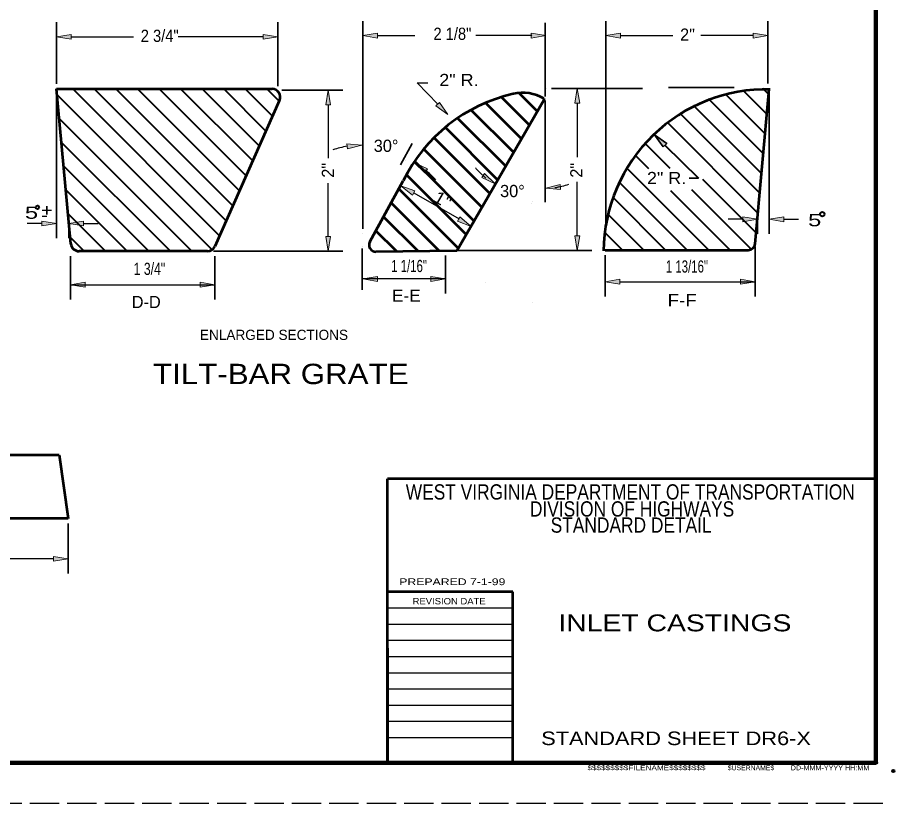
# Model space of a CAD drawing. Extents: x 36.6 to 72, y 0.5 to 22.5.
# Drawn here: x 61.2 to 71.97, y 0.47 to 10.13 of the extents above; entities that cross this region are included whole.
import ezdxf
from ezdxf.enums import TextEntityAlignment as Align

# ---------------------------------------------------------------- set-up
doc = ezdxf.new("R2010")
doc.units = 0
doc.header["$LTSCALE"] = 0.06
doc.header["$PDMODE"] = 32
doc.header["$PDSIZE"] = 0.03
doc.linetypes.add('LONG_DASHED', pattern=[7.5, 6, -1.5])
for name, color, linetype, lineweight in [('1', 7, 'Continuous', 40), ('2', 7, 'Continuous', 13), ('4', 7, 'Continuous', 13)]:
    doc.layers.add(name, color=color, linetype=linetype, lineweight=lineweight)

msp = doc.modelspace()

# ---------------------------------------------------------------- hatches: boundary and pattern name
at = {"layer": '1'}
for points in [[(61.85733, 9.92475), (61.85733, 9.86475), (61.67733, 9.89475), (61.67733, 9.89475)], [(64.21733, 9.92475), (64.21733, 9.86475), (64.39733, 9.89475), (64.39733, 9.89475)], [(65.62, 9.93883), (65.62, 9.87883), (65.44, 9.90883), (65.44, 9.90883)], [(67.50858, 9.93883), (67.50858, 9.87883), (67.68858, 9.90883), (67.68858, 9.90883)], [(68.60642, 9.93883), (68.60642, 9.87883), (68.42642, 9.90883), (68.42642, 9.90883)], [(70.24025, 9.93883), (70.24025, 9.87883), (70.42017, 9.90883), (70.42017, 9.90883)], [(64.98533, 9.05758), (65.04533, 9.05758), (65.01533, 9.23758), (65.01533, 9.23758)], [(68.04633, 9.08025), (68.10633, 9.08025), (68.07633, 9.26025), (68.07633, 9.26025)], [(65.24658, 8.57917), (65.2515, 8.51925), (65.42842, 8.564), (65.42842, 8.564)], [(66.20442, 8.22417), (66.23783, 8.27408), (66.07158, 8.34933), (66.07158, 8.34933)], [(66.93617, 8.214), (66.90225, 8.1645), (67.06767, 8.08742), (67.06767, 8.08742)], [(66.08075, 8.00125), (66.05075, 7.94925), (65.90983, 8.06525), (65.90983, 8.06525)], [(67.87058, 8.01933), (67.86567, 8.07908), (67.68867, 8.03467), (67.68867, 8.03467)], [(66.63358, 7.68033), (66.60358, 7.62833), (66.7745, 7.56433), (66.7745, 7.56433)], [(70.11108, 7.682), (70.11108, 7.62192), (70.29108, 7.652), (70.29108, 7.652)], [(70.616, 7.682), (70.616, 7.62192), (70.436, 7.652), (70.436, 7.652)], [(61.49733, 7.63033), (61.49733, 7.57033), (61.67733, 7.60033), (61.67733, 7.60033)], [(62.01067, 7.63033), (62.01067, 7.57033), (61.83067, 7.60033), (61.83067, 7.60033)], [(64.98533, 7.44025), (65.04533, 7.44025), (65.01533, 7.26033), (65.01533, 7.26033)], [(68.04633, 7.44808), (68.10633, 7.44808), (68.07633, 7.268), (68.07633, 7.268)], [(65.62, 6.94933), (65.62, 6.88925), (65.44, 6.91933), (65.44, 6.91933)], [(66.279, 6.94933), (66.279, 6.88925), (66.459, 6.91933), (66.459, 6.91933)], [(68.59983, 6.91417), (68.59983, 6.85417), (68.41983, 6.88408), (68.41983, 6.88408)], [(70.08458, 6.91417), (70.08458, 6.85417), (70.26458, 6.88408), (70.26458, 6.88408)], [(62.02817, 6.87833), (62.02817, 6.81833), (61.84817, 6.84833), (61.84817, 6.84833)], [(63.44325, 6.87833), (63.44325, 6.81833), (63.62325, 6.84833), (63.62325, 6.84833)], [(61.64008, 3.5095), (61.64008, 3.4495), (61.82008, 3.4795), (61.82008, 3.4795)]]:
    msp.add_hatch(color=256, dxfattribs=at).paths.add_polyline_path(points)
at = {"layer": '2'}
for points in [[(66.38333, 9.08883), (66.34025, 9.04708), (66.48692, 8.93858), (66.48692, 8.93858)], [(69.13375, 8.542), (69.17592, 8.58475), (69.02667, 8.68975), (69.02667, 8.68975)]]:
    msp.add_hatch(color=256, dxfattribs=at).paths.add_polyline_path(points)

# ---------------------------------------------------------------- linework, layer by layer
at = {"layer": '1', "lineweight": 35}
for p, q in [((61.67733, 9.31758), (61.67733, 10.07475)), ((64.39733, 9.28842), (64.39733, 10.07475)), ((65.44, 7.536), (65.44, 10.08883)), ((67.68333, 9.16242), (67.68333, 10.0675)), ((68.42642, 7.54067), (68.42642, 10.08883)), ((70.42025, 9.32275), (70.42025, 10.08883)), ((61.67733, 9.19258), (61.67733, 7.42033)), ((64.44575, 9.23758), (65.19533, 9.23758)), ((67.76167, 9.26025), (68.25633, 9.26025)), ((70.43608, 9.18983), (70.43608, 7.472)), ((65.90392, 8.32242), (66.04892, 8.583)), ((61.83067, 7.55233), (61.83067, 7.42033)), ((70.29108, 7.60667), (70.29108, 7.472)), ((63.60533, 7.26033), (65.19533, 7.26033)), ((65.43183, 7.29508), (65.43183, 6.78383)), ((66.5215, 7.26808), (68.25633, 7.26808)), ((70.26458, 7.31575), (70.26458, 6.70417)), ((61.84817, 7.19725), (61.84817, 6.66833)), ((63.62325, 7.19725), (63.62325, 6.66833)), ((66.459, 7.20558), (66.459, 6.73933)), ((68.41983, 7.21075), (68.41983, 6.70417)), ((61.82008, 3.91358), (61.82008, 3.2995))]:
    msp.add_line(p, q, dxfattribs=at)
at = {"layer": '1', "lineweight": 25}
for p, q in [((61.85733, 9.89475), (62.62292, 9.89475)), ((64.21733, 9.89475), (63.173, 9.89475)), ((65.62, 9.90883), (66.08192, 9.90883)), ((67.51917, 9.90883), (66.82917, 9.90883)), ((68.60642, 9.90883), (69.25, 9.90883)), ((70.24025, 9.90883), (69.59667, 9.90883)), ((65.01533, 9.05758), (65.01533, 8.40142)), ((68.07633, 9.08025), (68.07633, 8.41667)), ((65.01533, 7.44033), (65.01533, 8.09642)), ((68.07633, 7.44808), (68.07633, 8.11167)), ((66.62892, 7.65333), (66.0735, 7.974)), ((70.11108, 7.652), (69.93108, 7.652)), ((70.61608, 7.652), (70.79608, 7.652)), ((61.49733, 7.60033), (61.31733, 7.60033)), ((62.01067, 7.60033), (62.19067, 7.60033)), ((66.459, 6.91933), (65.43183, 6.91933)), ((61.84817, 6.84833), (63.62325, 6.84833)), ((68.59983, 6.88417), (70.26458, 6.88417)), ((61.64008, 3.4795), (59.02317, 3.4795)), ((67.2845, 2.87175), (65.74658, 2.87175)), ((67.2845, 2.67275), (65.74658, 2.67275)), ((67.2845, 2.47375), (65.74658, 2.47375)), ((67.2845, 2.27475), (65.74658, 2.27475)), ((67.2845, 2.07575), (65.74658, 2.07575)), ((67.2845, 1.87675), (65.74658, 1.87675)), ((67.2845, 1.67775), (65.74658, 1.67775)), ((67.2845, 1.47875), (65.74658, 1.47875)), ((67.2845, 1.27975), (65.74658, 1.27975))]:
    msp.add_line(p, q, dxfattribs=at)
at = {"layer": '1', "lineweight": 53}
for p, q in [((61.67733, 9.25508), (64.32667, 9.25508)), ((61.85533, 7.35042), (61.67733, 9.25508)), ((67.35858, 9.20417), (67.58317, 8.9795)), ((70.26192, 7.34908), (70.43608, 9.25233)), ((64.41817, 9.11458), (63.62325, 7.31925)), ((66.95, 9.0825), (67.38908, 8.64333)), ((67.48617, 8.81142), (67.14133, 9.15625)), ((67.292, 8.47525), (66.76992, 8.99725)), ((66.6065, 8.89567), (67.195, 8.30708)), ((67.09792, 8.139), (66.45175, 8.78517)), ((66.316, 8.65575), (67.00083, 7.97092)), ((66.90383, 7.80275), (66.19125, 8.51533)), ((66.07625, 8.36517), (66.80675, 7.63467)), ((66.70967, 7.46658), (65.98067, 8.19558)), ((65.5285, 7.37675), (65.9365, 8.124)), ((65.88025, 8.03083), (66.61267, 7.29842)), ((66.38508, 7.26083), (65.78667, 7.85925)), ((65.693, 7.68775), (66.12233, 7.25842)), ((65.85958, 7.256), (65.59933, 7.51625)), ((63.53183, 7.25975), (61.95492, 7.25975)), ((66.59742, 7.26267), (65.60242, 7.2535)), ((68.41983, 7.27333), (70.17892, 7.27333)), ((55.88942, 4.75592), (61.71058, 4.75592)), ((61.71058, 4.75592), (61.82008, 3.97608)), ((71.74658, 4.46258), (65.74658, 4.46258)), ((65.74658, 0.97275), (65.74658, 4.46258)), ((61.82008, 3.97608), (55.76067, 3.97608)), ((71.74658, 0.97275), (71.74658, 3.47175)), ((67.2845, 3.07175), (65.74658, 3.07175)), ((67.2845, 0.97275), (67.2845, 3.07175)), ((65.74658, 2.38275), (65.74658, 0.97275)), ((71.74658, 0.97275), (65.74658, 0.97275))]:
    msp.add_line(p, q, dxfattribs=at)
at = {"layer": '1'}
for p, q in [((63.58892, 7.27758), (61.68417, 9.18233)), ((63.68133, 7.45033), (61.87658, 9.25508)), ((63.76267, 7.63417), (62.14175, 9.25508)), ((63.84408, 7.81792), (62.40692, 9.25508)), ((63.92542, 8.00175), (62.67208, 9.25508)), ((64.00683, 8.1855), (62.93725, 9.25508)), ((64.08817, 8.36933), (63.20242, 9.25508)), ((64.16958, 8.55317), (63.46758, 9.25508)), ((64.25092, 8.73692), (63.73275, 9.25508)), ((64.33233, 8.92075), (63.99792, 9.25508)), ((64.41367, 9.1045), (64.26308, 9.25508)), ((70.38567, 8.701), (69.90275, 9.18383)), ((70.40792, 8.94392), (70.11683, 9.23492)), ((70.43017, 9.18683), (70.35817, 9.25883)), ((70.36342, 8.45808), (69.68833, 9.13317)), ((70.31892, 7.97225), (69.33567, 8.9555)), ((70.34117, 8.21517), (69.50492, 9.05142)), ((63.34167, 7.25975), (61.7115, 8.88992)), ((70.29667, 7.72933), (69.18425, 8.84175)), ((63.0765, 7.25975), (61.73883, 8.59742)), ((69.21975, 8.27583), (68.91617, 8.57942)), ((68.95817, 8.27233), (68.79658, 8.43392)), ((62.81133, 7.25975), (61.76617, 8.30492)), ((69.692, 7.27333), (68.69467, 8.27067)), ((69.42683, 7.27333), (68.59275, 8.10742)), ((70.27442, 7.48642), (69.61875, 8.14208)), ((62.54617, 7.25975), (61.7935, 8.01242)), ((69.95717, 7.27333), (69.22733, 8.00317)), ((70.20767, 7.288), (69.48342, 8.01217)), ((69.16167, 7.27333), (68.52458, 7.91042)), ((62.281, 7.25975), (61.82083, 7.71992)), ((68.8965, 7.27333), (68.46233, 7.7075)), ((68.63133, 7.27333), (68.4265, 7.47817)), ((62.01583, 7.25975), (61.84817, 7.42742))]:
    msp.add_line(p, q, dxfattribs=at)
at = {"layer": '1', "lineweight": 13}
msp.add_line((65.44, 7.536), (65.44, 8.65408), dxfattribs=at)
at = {"layer": '1', "linetype": 'LONG_DASHED', "lineweight": 25}
msp.add_line((71.82992, 0.47275), (36.62992, 0.47275), dxfattribs=at)
at = {"layer": '1', "lineweight": 158}
msp.add_lwpolyline([(71.74658, 21.97275), (71.74658, 0.97275), (39.24658, 0.97275)], dxfattribs=at)
at = {"layer": '1', "lineweight": 13}
for points in [[(61.85733, 9.92475), (61.85733, 9.86475), (61.67733, 9.89475), (61.67733, 9.89475)], [(64.21733, 9.92475), (64.21733, 9.86475), (64.39733, 9.89475), (64.39733, 9.89475)], [(65.62, 9.93883), (65.62, 9.87883), (65.44, 9.90883), (65.44, 9.90883)], [(67.50858, 9.93883), (67.50858, 9.87883), (67.68858, 9.90883), (67.68858, 9.90883)], [(68.60642, 9.93883), (68.60642, 9.87883), (68.42642, 9.90883), (68.42642, 9.90883)], [(70.24025, 9.93883), (70.24025, 9.87883), (70.42017, 9.90883), (70.42017, 9.90883)], [(64.98533, 9.05758), (65.04533, 9.05758), (65.01533, 9.23758), (65.01533, 9.23758)], [(68.04633, 9.08025), (68.10633, 9.08025), (68.07633, 9.26025), (68.07633, 9.26025)], [(65.24658, 8.57917), (65.2515, 8.51925), (65.42842, 8.564), (65.42842, 8.564)], [(66.20442, 8.22417), (66.23783, 8.27408), (66.07158, 8.34933), (66.07158, 8.34933)], [(66.93617, 8.214), (66.90225, 8.1645), (67.06767, 8.08742), (67.06767, 8.08742)], [(66.08075, 8.00125), (66.05075, 7.94925), (65.90983, 8.06525), (65.90983, 8.06525)], [(67.87058, 8.01933), (67.86567, 8.07908), (67.68867, 8.03467), (67.68867, 8.03467)], [(66.63358, 7.68033), (66.60358, 7.62833), (66.7745, 7.56433), (66.7745, 7.56433)], [(70.11108, 7.682), (70.11108, 7.62192), (70.29108, 7.652), (70.29108, 7.652)], [(70.616, 7.682), (70.616, 7.62192), (70.436, 7.652), (70.436, 7.652)], [(61.49733, 7.63033), (61.49733, 7.57033), (61.67733, 7.60033), (61.67733, 7.60033)], [(62.01067, 7.63033), (62.01067, 7.57033), (61.83067, 7.60033), (61.83067, 7.60033)], [(64.98533, 7.44025), (65.04533, 7.44025), (65.01533, 7.26033), (65.01533, 7.26033)], [(68.04633, 7.44808), (68.10633, 7.44808), (68.07633, 7.268), (68.07633, 7.268)], [(65.62, 6.94933), (65.62, 6.88925), (65.44, 6.91933), (65.44, 6.91933)], [(66.279, 6.94933), (66.279, 6.88925), (66.459, 6.91933), (66.459, 6.91933)], [(68.59983, 6.91417), (68.59983, 6.85417), (68.41983, 6.88408), (68.41983, 6.88408)], [(70.08458, 6.91417), (70.08458, 6.85417), (70.26458, 6.88408), (70.26458, 6.88408)], [(62.02817, 6.87833), (62.02817, 6.81833), (61.84817, 6.84833), (61.84817, 6.84833)], [(63.44325, 6.87833), (63.44325, 6.81833), (63.62325, 6.84833), (63.62325, 6.84833)], [(61.64008, 3.5095), (61.64008, 3.4495), (61.82008, 3.4795), (61.82008, 3.4795)]]:
    msp.add_lwpolyline(points, close=True, dxfattribs=at)
at = {"layer": '1', "lineweight": 53}
msp.add_lwpolyline([(67.66767, 9.13508), (67.66725, 9.11592), (66.59742, 7.26267)], dxfattribs=at)
for centre, radius, start, end in [((64.32667, 9.15508), 0.1, 336.11933, 90), ((67.732, 7.24175), 2, 102.80596, 153.83324), ((67.4105, 8.70633), 0.5, 59.0447, 103.74038), ((70.40067, 7.249), 2, 88.66301, 179.58474), ((61.95492, 7.35975), 0.1, 185.33831, 270), ((65.60165, 7.33683), 0.08333, 151.36834, 270.52876), ((70.17891, 7.35667), 0.08333, 270, 354.78129), ((63.53183, 7.35975), 0.1, 270, 336.11933)]:
    msp.add_arc(centre, radius, start, end, dxfattribs=at)
at = {"layer": '1', "lineweight": 25}
for centre, radius, start, end in [((65.42842, 7.46833), 1.09573, 99.42285, 108.8457), ((65.52683, 7.4005), 1.09573, 42.04983, 51.47268), ((67.62092, 9.13892), 1.11268, 279.27896, 288.55791)]:
    msp.add_arc(centre, radius, start, end, dxfattribs=at)
at = {"layer": '1', "lineweight": 13}
msp.add_arc((67.65575, 9.02292), 1.11268, 221.64459, 230.92354, dxfattribs=at)
at = {"layer": '1'}
for p in [(71.74658, 0.97275), (71.95958, 0.87275)]:
    msp.add_point(p, dxfattribs=at)
at = {"layer": '2', "lineweight": 35}
for p, q in [((69.19675, 9.27342), (70.00342, 9.27342)), ((68.25633, 9.26025), (68.87733, 9.26025)), ((67.68325, 9.11058), (67.68325, 7.86308)), ((69.567, 8.15692), (69.45033, 8.15692))]:
    msp.add_line(p, q, dxfattribs=at)
at = {"layer": '2', "lineweight": 40}
msp.add_line((69.15483, 8.56333), (69.567, 8.15692), dxfattribs=at)
at = {"layer": '2', "lineweight": 25}
msp.add_lwpolyline([(66.36183, 9.068), (66.10967, 9.32858), (66.24, 9.32858)], dxfattribs=at)
at = {"layer": '2'}
msp.add_lwpolyline([(66.38333, 9.08883), (66.34025, 9.04708), (66.48692, 8.93858), (66.48692, 8.93858)], close=True, dxfattribs=at)
at = {"layer": '2', "lineweight": 35}
msp.add_lwpolyline([(69.13375, 8.542), (69.17592, 8.58475), (69.02667, 8.68975), (69.02667, 8.68975)], close=True, dxfattribs=at)
at = {"layer": '2', "lineweight": 40}
for centre, radius in [((61.44317, 7.79833), 0.02127), ((71.087, 7.71508), 0.02673)]:
    msp.add_circle(centre, radius, dxfattribs=at)
at = {"layer": '4'}
for p, q in [((64.39733, 9.89475), (64.39742, 9.89475)), ((67.52883, 9.90883), (67.52892, 9.90883)), ((70.42025, 9.90883), (70.42033, 9.90883)), ((65.44, 9.77217), (65.44008, 9.77217)), ((61.67733, 9.25508), (61.67742, 9.25508)), ((61.67733, 9.25508), (61.67742, 9.25508)), ((64.38325, 9.23758), (64.38333, 9.23758)), ((64.39733, 9.22592), (64.39742, 9.22592)), ((67.69917, 9.26025), (67.69925, 9.26025)), ((68.07633, 9.26025), (68.07642, 9.26025)), ((70.42025, 9.26025), (70.42033, 9.26025)), ((70.43608, 9.25233), (70.43617, 9.25233)), ((67.52883, 9.12125), (67.52892, 9.12125)), ((65.44, 8.65408), (65.44008, 8.65408)), ((65.97125, 8.37267), (65.97133, 8.37267)), ((67.52883, 7.87375), (67.52892, 7.87375)), ((67.51408, 7.84817), (67.51417, 7.84817)), ((70.29108, 7.66917), (70.29117, 7.66917)), ((70.43608, 7.652), (70.43617, 7.652)), ((61.67733, 7.60033), (61.67742, 7.60033)), ((61.83067, 7.61483), (61.83075, 7.61483)), ((66.63325, 7.56992), (66.63333, 7.56992)), ((65.44, 7.4735), (65.44008, 7.4735)), ((65.44, 7.4735), (65.44008, 7.4735)), ((68.42642, 7.47817), (68.4265, 7.47817)), ((70.26458, 7.37825), (70.26467, 7.37825)), ((61.95492, 7.25975), (61.955, 7.25975)), ((63.53183, 7.25975), (63.53192, 7.25975)), ((63.54283, 7.26033), (63.54292, 7.26033)), ((65.01533, 7.26033), (65.01542, 7.26033)), ((65.44, 7.31308), (65.44008, 7.31308)), ((66.459, 7.26808), (66.45908, 7.26808)), ((66.459, 7.26808), (66.45908, 7.26808)), ((68.41983, 7.27325), (68.41992, 7.27325)), ((66.459, 6.91933), (66.45908, 6.91933)), ((63.53183, 6.84833), (63.53192, 6.84833)), ((66.95383, 6.86975), (66.95392, 6.86975)), ((70.26458, 6.88417), (70.26467, 6.88417)), ((67.52883, 6.62625), (67.52892, 6.62625)), ((61.82008, 3.97608), (61.82017, 3.97608)), ((61.82008, 3.4795), (61.82017, 3.4795))]:
    msp.add_line(p, q, dxfattribs=at)

# ---------------------------------------------------------------- texts
at = {"layer": '1'}
for s, height, width, p in [('2 3/4"', 0.15, 0.9, (62.71292, 9.83225)), ('2 1/8"', 0.15, 0.9, (66.3095, 9.857)), ('5 ', 0.15, 1.45, (61.28942, 7.658)), ('+ ', 0.15, 1.2, (61.48858, 7.68908)), ('- ', 0.15, 1.2, (61.48967, 7.63125)), ('5  ', 0.15, 1.45, (70.91317, 7.56625)), ('1 3/4"', 0.15, 0.75, (62.6255, 6.96842)), ('1 1/16"', 0.15, 0.7, (65.78975, 7.00292)), ('1 13/16"', 0.15, 0.7, (69.16508, 6.9975)), ('REVISION DATE', 0.079, 1.1, (66.05367, 2.91908)), ('$$$$$$$$$FILENAME$$$$$$$$', 0.06, 1.25, (68.20233, 0.881)), ('$USERNAME$', 0.06, 1.05, (69.92642, 0.881)), ('DD-MMM-YYYY HH:MM', 0.06, 1.1, (70.7, 0.881))]:
    msp.add_text(s, height=height, dxfattribs=dict(at, width=width)).set_placement(p)
for s, p in [('2"', (69.34, 9.84633)), ('30°', (65.57575, 8.48058)), ('30°', (67.12817, 7.92458))]:
    msp.add_text(s, height=0.15, dxfattribs=at).set_placement(p)
for p in [(65.08783, 8.16308), (68.1405, 8.16308)]:
    msp.add_text('2"', height=0.15, rotation=90, dxfattribs=at).set_placement(p)
at = {"layer": '1', "width": 1.15}
msp.add_text('1"', height=0.15, rotation=330, dxfattribs=at).set_placement((66.29483, 7.88042))
at = {"layer": '1'}
for s, height, width, p in [('WEST VIRGINIA DEPARTMENT OF TRANSPORTATION', 0.1875, 0.85, (68.72833, 4.20767)), ('DIVISION OF HIGHWAYS', 0.1875, 0.85, (68.75021, 3.99875)), ('STANDARD DETAIL', 0.1875, 0.85, (68.73892, 3.80058)), (' PREPARED 7-1-99 ', 0.08333, 1.35, (66.5415, 3.15567)), ('     INLET CASTINGS     ', 0.2083, 1.25, (69.27662, 2.58792)), ('STANDARD SHEET DR6-X     ', 0.1667, 1.2, (69.47671, 1.18983))]:
    msp.add_text(s, height=height, dxfattribs=dict(at, width=width)).set_placement(p, align=Align.CENTER)
at = {"layer": '2'}
for s, height, width, p in [('2" R.', 0.15, 1.1, (66.38117, 9.28883)), ('2" R.', 0.15, 1.1, (68.9335, 8.08392)), ('E-E', 0.15, 1.05, (65.8005, 6.63892)), ('F-F', 0.15, 1.15, (69.18683, 6.58325)), ('TILT-BAR GRATE', 0.25, 1.15, (62.86333, 5.62642))]:
    msp.add_text(s, height=height, dxfattribs=dict(at, width=width)).set_placement(p)
for s, height, p in [('D-D', 0.15, (62.60208, 6.56067)), ('ENLARGED SECTIONS', 0.125, (63.43975, 6.1695))]:
    msp.add_text(s, height=height, dxfattribs=at).set_placement(p)

doc.saveas('drawing.dxf')
